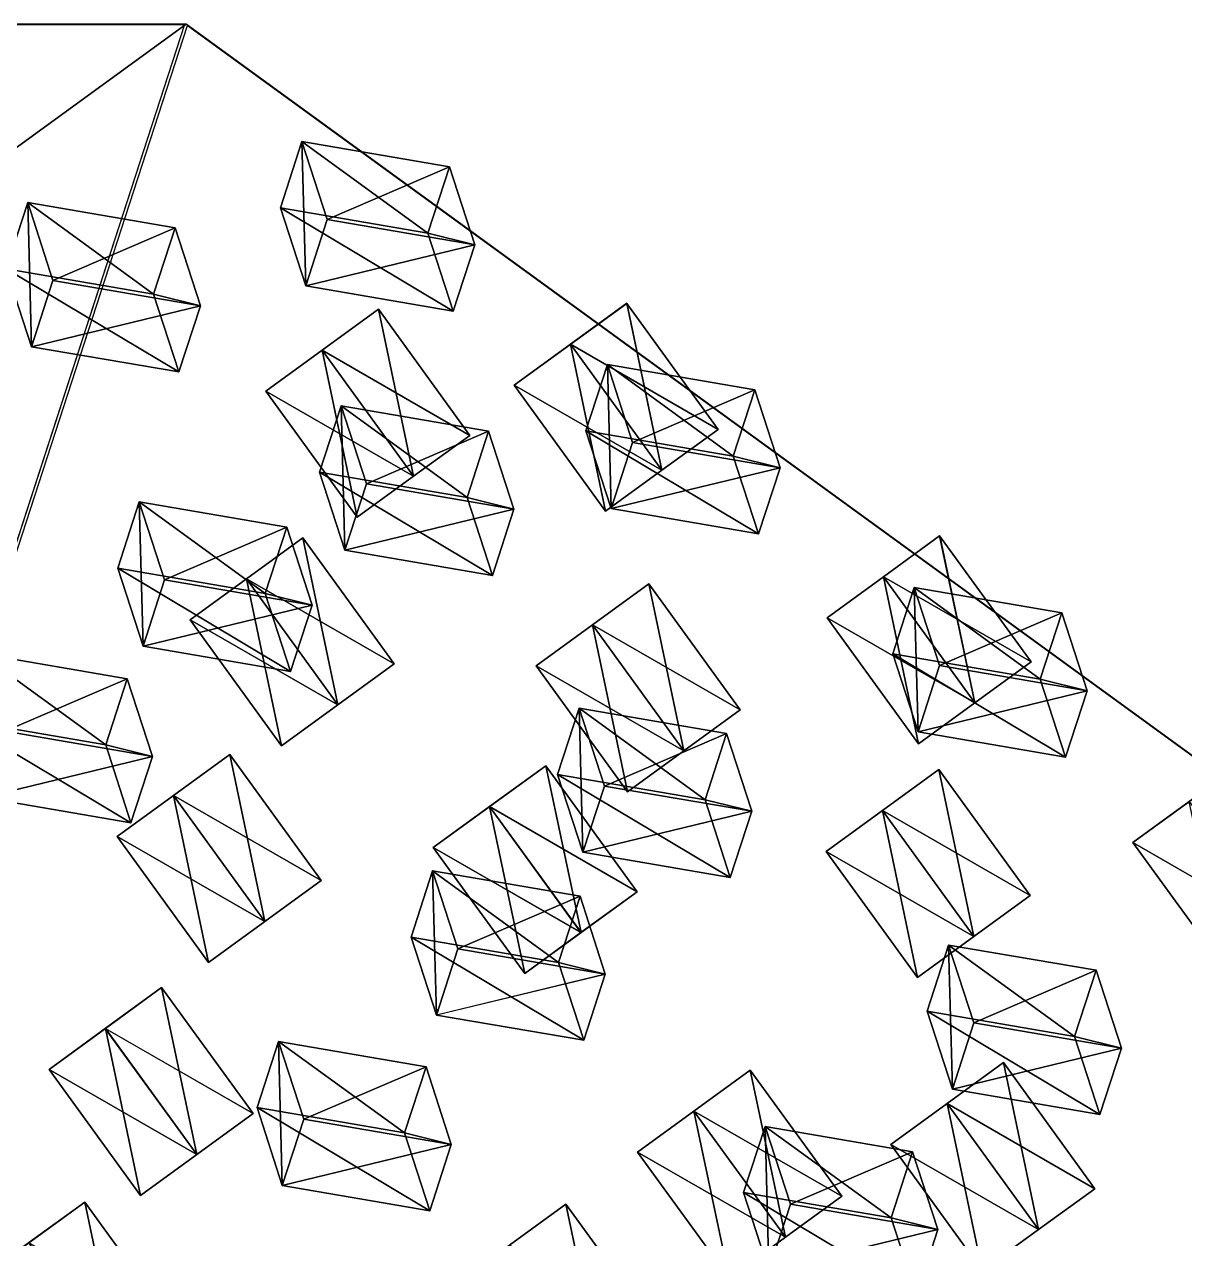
# Model space of a CAD drawing. Header units: metres. Extents: x -324 to 324, y -310 to 311.
# Drawn here: x 89.7 to 164.2, y 230 to 307.9 of the extents above; entities that cross this region are included whole.
import ezdxf

# ---------------------------------------------------------------- set-up
doc = ezdxf.new("R2010")
doc.units = ezdxf.units.M

msp = doc.modelspace()

# ---------------------------------------------------------------- linework, layer by layer
for p, q in [((-100.05551, 307.93835, -938.3003), (99.94634, 307.93277, -1061.9042)), ((100.055176, 307.93848, -1061.6997), (-99.94667, 307.9327, -938.0959)), ((99.94634, 307.93277, -1061.9042), (61.75283, 190.36641, -1261.8993)), ((61.935257, 190.3072, -1261.8992), (100.13973, 307.87, -1061.904)), ((261.85678, 190.37573, -938.09595), (100.055176, 307.93848, -1061.6997)), ((100.13973, 307.87, -1061.904), (261.94806, 190.31651, -938.3003))]:
    msp.add_line(p, q)
for points in [[(-100.05551, 307.93835, -938.3003), (99.94634, 307.93277, -1061.9042), (61.75283, 190.36641, -1261.8993), (61.75293, 190.36652, -1261.8992)], [(-61.753036, 190.3664, -738.10077), (100.055176, 307.93848, -1061.6997), (-99.94667, 307.9327, -938.0959), (-99.94657, 307.9328, -938.09576)], [(-61.753036, 190.3664, -738.10077), (261.85678, 190.37573, -938.09595), (100.055176, 307.93848, -1061.6997), (100.055275, 307.93857, -1061.6996)], [(261.94806, 190.31651, -938.3003), (61.935257, 190.3072, -1261.8992), (100.13973, 307.87, -1061.904), (100.13983, 307.8701, -1061.9039)], [(115.57925, 294.52594, -1037.9583), (106.10707, 296.1504, -1035.1945), (107.489, 300.40353, -1032.9581), (107.4891, 300.40363, -1032.958)], [(107.489, 300.40353, -1032.9581), (106.10707, 296.1504, -1035.1945), (107.73154, 291.15, -1026.6881), (107.731636, 291.1501, -1026.688)], [(107.73154, 291.15, -1026.6881), (109.11347, 295.40314, -1024.4519), (107.489, 300.40353, -1032.9581), (107.4891, 300.40363, -1032.958)], [(116.96118, 298.77908, -1035.722), (107.489, 300.40353, -1032.9581), (109.11347, 295.40314, -1024.4519), (109.11357, 295.40323, -1024.4518)], [(107.489, 300.40353, -1032.9581), (116.96118, 298.77908, -1035.722), (115.57925, 294.52594, -1037.9583), (115.579346, 294.52603, -1037.9581)], [(109.11347, 295.40314, -1024.4519), (118.58565, 293.7787, -1027.2157), (116.96118, 298.77908, -1035.722), (116.96128, 298.77917, -1035.7219)], [(115.57925, 294.52594, -1037.9583), (116.96118, 298.77908, -1035.722), (118.58565, 293.7787, -1027.2157), (118.58575, 293.77878, -1027.2156)], [(97.96305, 290.61667, -1019.6373), (88.490875, 292.24112, -1016.8735), (89.8728, 296.49426, -1014.63715), (89.8729, 296.49435, -1014.637)], [(89.8728, 296.49426, -1014.63715), (88.490875, 292.24112, -1016.8735), (90.11534, 287.24072, -1008.3671), (90.11544, 287.2408, -1008.367)], [(90.11534, 287.24072, -1008.3671), (91.49728, 291.49387, -1006.13086), (89.8728, 296.49426, -1014.63715), (89.8729, 296.49435, -1014.637)], [(99.344986, 294.8698, -1017.40106), (89.8728, 296.49426, -1014.63715), (91.49728, 291.49387, -1006.13086), (91.497375, 291.49396, -1006.13074)], [(89.8728, 296.49426, -1014.63715), (99.344986, 294.8698, -1017.40106), (97.96305, 290.61667, -1019.6373), (97.96315, 290.61676, -1019.6372)], [(117.20372, 289.52554, -1029.452), (107.73154, 291.15, -1026.6881), (106.10707, 296.1504, -1035.1945), (106.10717, 296.15048, -1035.1943)], [(106.10707, 296.1504, -1035.1945), (115.57925, 294.52594, -1037.9583), (117.20372, 289.52554, -1029.452), (117.20382, 289.52563, -1029.4519)], [(91.49728, 291.49387, -1006.13086), (100.96945, 289.86942, -1008.8947), (99.344986, 294.8698, -1017.40106), (99.345085, 294.8699, -1017.40094)], [(97.96305, 290.61667, -1019.6373), (99.344986, 294.8698, -1017.40106), (100.96945, 289.86942, -1008.8947), (100.96955, 289.8695, -1008.8946)], [(118.58565, 293.7787, -1027.2157), (109.11347, 295.40314, -1024.4519), (107.73154, 291.15, -1026.6881), (107.731636, 291.1501, -1026.688)], [(118.58565, 293.7787, -1027.2157), (117.20372, 289.52554, -1029.452), (115.57925, 294.52594, -1037.9583), (115.579346, 294.52603, -1037.9581)], [(107.73154, 291.15, -1026.6881), (117.20372, 289.52554, -1029.452), (118.58565, 293.7787, -1027.2157), (118.58575, 293.77878, -1027.2156)], [(99.587524, 285.61627, -1011.13104), (90.11534, 287.24072, -1008.3671), (88.490875, 292.24112, -1016.8735), (88.490974, 292.2412, -1016.87335)], [(88.490875, 292.24112, -1016.8735), (97.96305, 290.61667, -1019.6373), (99.587524, 285.61627, -1011.13104), (99.58762, 285.61636, -1011.1309)], [(100.96945, 289.86942, -1008.8947), (91.49728, 291.49387, -1006.13086), (90.11534, 287.24072, -1008.3671), (90.11544, 287.2408, -1008.367)], [(100.96945, 289.86942, -1008.8947), (99.587524, 285.61627, -1011.13104), (97.96305, 290.61667, -1019.6373), (97.96315, 290.61676, -1019.6372)], [(90.11534, 287.24072, -1008.3671), (99.587524, 285.61627, -1011.13104), (100.96945, 289.86942, -1008.8947), (100.96955, 289.8695, -1008.8946)], [(105.1657, 284.38202, -1089.2068), (108.78409, 287.01096, -1080.2627), (112.40203, 289.63953, -1082.499), (112.40213, 289.63962, -1082.4989)], [(112.40203, 289.63953, -1082.499), (108.783646, 287.01062, -1091.4431), (105.1657, 284.38202, -1089.2068), (105.1658, 284.3821, -1089.2067)], [(108.783646, 287.01062, -1091.4431), (112.40203, 289.63953, -1082.499), (118.279884, 281.54938, -1082.499), (118.27998, 281.54947, -1082.4989)], [(112.40203, 289.63953, -1082.499), (108.78409, 287.01096, -1080.2627), (114.66194, 278.92078, -1080.2627), (114.66204, 278.92087, -1080.2626)], [(114.66194, 278.92078, -1080.2627), (118.279884, 281.54938, -1082.499), (112.40203, 289.63953, -1082.499), (112.40213, 289.63962, -1082.4989)], [(121.11516, 284.7663, -1062.9515), (124.73354, 287.39523, -1054.0074), (128.35149, 290.0238, -1056.2438), (128.3516, 290.0239, -1056.2437)], [(128.35149, 290.0238, -1056.2438), (124.7331, 287.3949, -1065.1879), (121.11516, 284.7663, -1062.9515), (121.11526, 284.7664, -1062.9514)], [(124.7331, 287.3949, -1065.1879), (128.35149, 290.0238, -1056.2438), (134.22934, 281.93365, -1056.2438), (134.22945, 281.93375, -1056.2437)], [(128.35149, 290.0238, -1056.2438), (124.73354, 287.39523, -1054.0074), (130.6114, 279.30505, -1054.0074), (130.61151, 279.30515, -1054.0073)], [(130.6114, 279.30505, -1054.0074), (134.22934, 281.93365, -1056.2438), (128.35149, 290.0238, -1056.2438), (128.3516, 290.0239, -1056.2437)], [(108.78409, 287.01096, -1080.2627), (105.1657, 284.38202, -1089.2068), (111.04356, 276.29187, -1089.2068), (111.043655, 276.29196, -1089.2067)], [(105.1657, 284.38202, -1089.2068), (108.783646, 287.01062, -1091.4431), (114.6615, 278.92044, -1091.4431), (114.6616, 278.92053, -1091.443)], [(118.279884, 281.54938, -1082.499), (114.6615, 278.92044, -1091.4431), (108.783646, 287.01062, -1091.4431), (108.783745, 287.0107, -1091.443)], [(111.04356, 276.29187, -1089.2068), (114.66194, 278.92078, -1080.2627), (108.78409, 287.01096, -1080.2627), (108.78419, 287.01105, -1080.2626)], [(124.73354, 287.39523, -1054.0074), (121.11516, 284.7663, -1062.9515), (126.99301, 276.67615, -1062.9515), (126.99311, 276.67624, -1062.9514)], [(121.11516, 284.7663, -1062.9515), (124.7331, 287.3949, -1065.1879), (130.61096, 279.30472, -1065.1879), (130.61107, 279.3048, -1065.1877)], [(134.22934, 281.93365, -1056.2438), (130.61096, 279.30472, -1065.1879), (124.7331, 287.3949, -1065.1879), (124.7332, 287.395, -1065.1877)], [(126.99301, 276.67615, -1062.9515), (130.6114, 279.30505, -1054.0074), (124.73354, 287.39523, -1054.0074), (124.73364, 287.39532, -1054.0073)], [(135.19803, 280.21857, -1022.871), (125.72586, 281.84302, -1020.1071), (127.10779, 286.09616, -1017.8708), (127.10789, 286.09625, -1017.87067)], [(127.10779, 286.09616, -1017.8708), (125.72586, 281.84302, -1020.1071), (127.35033, 276.84262, -1011.60077), (127.350426, 276.8427, -1011.60065)], [(127.35033, 276.84262, -1011.60077), (128.73227, 281.09576, -1009.3645), (127.10779, 286.09616, -1017.8708), (127.10789, 286.09625, -1017.87067)], [(136.57997, 284.4717, -1020.6347), (127.10779, 286.09616, -1017.8708), (128.73227, 281.09576, -1009.3645), (128.73238, 281.09586, -1009.3644)], [(127.10779, 286.09616, -1017.8708), (136.57997, 284.4717, -1020.6347), (135.19803, 280.21857, -1022.871), (135.19814, 280.21866, -1022.87085)], [(130.61096, 279.30472, -1065.1879), (126.99301, 276.67615, -1062.9515), (121.11516, 284.7663, -1062.9515), (121.11526, 284.7664, -1062.9514)], [(114.6615, 278.92044, -1091.4431), (111.04356, 276.29187, -1089.2068), (105.1657, 284.38202, -1089.2068), (105.1658, 284.3821, -1089.2067)], [(128.73227, 281.09576, -1009.3645), (138.20444, 279.4713, -1012.12836), (136.57997, 284.4717, -1020.6347), (136.58008, 284.4718, -1020.6346)], [(135.19803, 280.21857, -1022.871), (136.57997, 284.4717, -1020.6347), (138.20444, 279.4713, -1012.12836), (138.20454, 279.4714, -1012.12823)], [(118.09733, 277.55835, -1007.244), (108.62515, 279.1828, -1004.48016), (110.00708, 283.43594, -1002.24384), (110.00718, 283.43604, -1002.2437)], [(110.00708, 283.43594, -1002.24384), (108.62515, 279.1828, -1004.48016), (110.24962, 274.1824, -995.9738), (110.24972, 274.1825, -995.9737)], [(110.24962, 274.1824, -995.9738), (111.63155, 278.43555, -993.73755), (110.00708, 283.43594, -1002.24384), (110.00718, 283.43604, -1002.2437)], [(119.47926, 281.8115, -1005.00775), (110.00708, 283.43594, -1002.24384), (111.63155, 278.43555, -993.73755), (111.63165, 278.43564, -993.7374)], [(110.00708, 283.43594, -1002.24384), (119.47926, 281.8115, -1005.00775), (118.09733, 277.55835, -1007.244), (118.09743, 277.55844, -1007.2439)], [(111.63155, 278.43555, -993.73755), (121.10373, 276.8111, -996.5014), (119.47926, 281.8115, -1005.00775), (119.47936, 281.81158, -1005.0076)], [(114.6615, 278.92044, -1091.4431), (118.279884, 281.54938, -1082.499), (114.66194, 278.92078, -1080.2627), (114.66204, 278.92087, -1080.2626)], [(118.09733, 277.55835, -1007.244), (119.47926, 281.8115, -1005.00775), (121.10373, 276.8111, -996.5014), (121.10383, 276.8112, -996.5013)], [(136.82251, 275.21817, -1014.3647), (127.35033, 276.84262, -1011.60077), (125.72586, 281.84302, -1020.1071), (125.72596, 281.8431, -1020.107)], [(125.72586, 281.84302, -1020.1071), (135.19803, 280.21857, -1022.871), (136.82251, 275.21817, -1014.3647), (136.82262, 275.21826, -1014.36456)], [(130.61096, 279.30472, -1065.1879), (134.22934, 281.93365, -1056.2438), (130.6114, 279.30505, -1054.0074), (130.61151, 279.30515, -1054.0073)], [(138.20444, 279.4713, -1012.12836), (128.73227, 281.09576, -1009.3645), (127.35033, 276.84262, -1011.60077), (127.350426, 276.8427, -1011.60065)], [(138.20444, 279.4713, -1012.12836), (136.82251, 275.21817, -1014.3647), (135.19803, 280.21857, -1022.871), (135.19814, 280.21866, -1022.87085)], [(119.7218, 272.55795, -998.73773), (110.24962, 274.1824, -995.9738), (108.62515, 279.1828, -1004.48016), (108.62525, 279.1829, -1004.48004)], [(108.62515, 279.1828, -1004.48016), (118.09733, 277.55835, -1007.244), (119.7218, 272.55795, -998.73773), (119.7219, 272.55804, -998.7376)], [(130.6114, 279.30505, -1054.0074), (126.99301, 276.67615, -1062.9515), (130.61096, 279.30472, -1065.1879), (130.61107, 279.3048, -1065.1877)], [(127.35033, 276.84262, -1011.60077), (136.82251, 275.21817, -1014.3647), (138.20444, 279.4713, -1012.12836), (138.20454, 279.4714, -1012.12823)], [(121.10373, 276.8111, -996.5014), (111.63155, 278.43555, -993.73755), (110.24962, 274.1824, -995.9738), (110.24972, 274.1825, -995.9737)], [(114.66194, 278.92078, -1080.2627), (111.04356, 276.29187, -1089.2068), (114.6615, 278.92044, -1091.4431), (114.6616, 278.92053, -1091.443)], [(105.129555, 271.39285, -987.50446), (95.65738, 273.0173, -984.7406), (97.03931, 277.27045, -982.5043), (97.039406, 277.27054, -982.50415)], [(97.03931, 277.27045, -982.5043), (95.65738, 273.0173, -984.7406), (97.281845, 268.0169, -976.23425), (97.281944, 268.017, -976.23413)], [(97.281845, 268.0169, -976.23425), (98.66378, 272.27005, -973.998), (97.03931, 277.27045, -982.5043), (97.039406, 277.27054, -982.50415)], [(106.51149, 275.646, -985.2682), (97.03931, 277.27045, -982.5043), (98.66378, 272.27005, -973.998), (98.66388, 272.27014, -973.99786)], [(97.03931, 277.27045, -982.5043), (106.51149, 275.646, -985.2682), (105.129555, 271.39285, -987.50446), (105.129654, 271.39294, -987.50433)], [(110.24962, 274.1824, -995.9738), (119.7218, 272.55795, -998.73773), (121.10373, 276.8111, -996.5014), (121.10383, 276.8112, -996.5013)], [(121.10373, 276.8111, -996.5014), (119.7218, 272.55795, -998.73773), (118.09733, 277.55835, -1007.244), (118.09743, 277.55844, -1007.2439)], [(98.66378, 272.27005, -973.998), (108.135956, 270.6456, -976.76184), (106.51149, 275.646, -985.2682), (106.51159, 275.6461, -985.26807)], [(105.129555, 271.39285, -987.50446), (106.51149, 275.646, -985.2682), (108.135956, 270.6456, -976.76184), (108.136055, 270.6457, -976.7617)], [(100.307205, 269.7121, -1114.3105), (103.92559, 272.34103, -1105.3665), (107.54353, 274.9696, -1107.6028), (107.54363, 274.9697, -1107.6027)], [(107.54353, 274.9696, -1107.6028), (103.92515, 272.3407, -1116.5469), (100.307205, 269.7121, -1114.3105), (100.307304, 269.7122, -1114.3104)], [(103.92515, 272.3407, -1116.5469), (107.54353, 274.9696, -1107.6028), (113.42139, 266.87946, -1107.6028), (113.421486, 266.87955, -1107.6027)], [(107.54353, 274.9696, -1107.6028), (103.92559, 272.34103, -1105.3665), (109.803444, 264.25085, -1105.3665), (109.80354, 264.25095, -1105.3663)], [(109.803444, 264.25085, -1105.3665), (113.42139, 266.87946, -1107.6028), (107.54353, 274.9696, -1107.6028), (107.54363, 274.9697, -1107.6027)], [(141.21715, 269.83417, -1047.9813), (144.83554, 272.4631, -1039.0372), (148.45349, 275.09167, -1041.2736), (148.4536, 275.09177, -1041.2734)], [(148.45349, 275.09167, -1041.2736), (144.8351, 272.46277, -1050.2177), (141.21715, 269.83417, -1047.9813), (141.21725, 269.83426, -1047.9812)], [(144.8351, 272.46277, -1050.2177), (148.45349, 275.09167, -1041.2736), (154.33134, 267.00153, -1041.2736), (154.33145, 267.00162, -1041.2734)], [(148.45349, 275.09167, -1041.2736), (144.83554, 272.4631, -1039.0372), (150.7134, 264.37292, -1039.0372), (150.7135, 264.37302, -1039.0371)], [(150.7134, 264.37292, -1039.0372), (154.33134, 267.00153, -1041.2736), (148.45349, 275.09167, -1041.2736), (148.4536, 275.09177, -1041.2734)], [(106.75403, 266.39246, -978.99817), (97.281845, 268.0169, -976.23425), (95.65738, 273.0173, -984.7406), (95.65748, 273.0174, -984.7405)], [(95.65738, 273.0173, -984.7406), (105.129555, 271.39285, -987.50446), (106.75403, 266.39246, -978.99817), (106.75413, 266.39255, -978.99805)], [(108.135956, 270.6456, -976.76184), (98.66378, 272.27005, -973.998), (97.281845, 268.0169, -976.23425), (97.281944, 268.017, -976.23413)], [(103.92559, 272.34103, -1105.3665), (100.307205, 269.7121, -1114.3105), (106.18506, 261.62195, -1114.3105), (106.18516, 261.62204, -1114.3104)], [(100.307205, 269.7121, -1114.3105), (103.92515, 272.3407, -1116.5469), (109.803, 264.25052, -1116.5469), (109.8031, 264.2506, -1116.5468)], [(113.42139, 266.87946, -1107.6028), (109.803, 264.25052, -1116.5469), (103.92515, 272.3407, -1116.5469), (103.92525, 272.3408, -1116.5468)], [(106.18506, 261.62195, -1114.3105), (109.803444, 264.25085, -1105.3665), (103.92559, 272.34103, -1105.3665), (103.92569, 272.34113, -1105.3663)], [(144.83554, 272.4631, -1039.0372), (141.21715, 269.83417, -1047.9813), (147.095, 261.74402, -1047.9813), (147.09511, 261.7441, -1047.9812)], [(141.21715, 269.83417, -1047.9813), (144.8351, 272.46277, -1050.2177), (150.71295, 264.3726, -1050.2177), (150.71306, 264.37268, -1050.2175)], [(154.33134, 267.00153, -1041.2736), (150.71295, 264.3726, -1050.2177), (144.8351, 272.46277, -1050.2177), (144.8352, 272.46286, -1050.2175)], [(147.095, 261.74402, -1047.9813), (150.7134, 264.37292, -1039.0372), (144.83554, 272.4631, -1039.0372), (144.83565, 272.4632, -1039.0371)], [(108.135956, 270.6456, -976.76184), (106.75403, 266.39246, -978.99817), (105.129555, 271.39285, -987.50446), (105.129654, 271.39294, -987.50433)], [(122.52595, 266.7577, -1081.8369), (126.14433, 269.38663, -1072.8928), (129.76228, 272.0152, -1075.1292), (129.76239, 272.0153, -1075.129)], [(129.76228, 272.0152, -1075.1292), (126.14389, 269.3863, -1084.0732), (122.52595, 266.7577, -1081.8369), (122.52605, 266.75778, -1081.8368)], [(126.14389, 269.3863, -1084.0732), (129.76228, 272.0152, -1075.1292), (135.64014, 263.92505, -1075.1292), (135.64024, 263.92514, -1075.129)], [(129.76228, 272.0152, -1075.1292), (126.14433, 269.38663, -1072.8928), (132.02219, 261.29645, -1072.8928), (132.0223, 261.29654, -1072.8927)], [(132.02219, 261.29645, -1072.8928), (135.64014, 263.92505, -1075.1292), (129.76228, 272.0152, -1075.1292), (129.76239, 272.0153, -1075.129)], [(154.91434, 265.89447, -1007.81213), (145.44217, 267.51892, -1005.0483), (146.8241, 271.77206, -1002.81195), (146.8242, 271.77216, -1002.8118)], [(146.8241, 271.77206, -1002.81195), (145.44217, 267.51892, -1005.0483), (147.06664, 262.51852, -996.54193), (147.06674, 262.51862, -996.5418)], [(147.06664, 262.51852, -996.54193), (148.44858, 266.77167, -994.30566), (146.8241, 271.77206, -1002.81195), (146.8242, 271.77216, -1002.8118)], [(156.29628, 270.1476, -1005.57587), (146.8241, 271.77206, -1002.81195), (148.44858, 266.77167, -994.30566), (148.44868, 266.77176, -994.30554)], [(146.8241, 271.77206, -1002.81195), (156.29628, 270.1476, -1005.57587), (154.91434, 265.89447, -1007.81213), (154.91444, 265.89456, -1007.812)], [(97.281845, 268.0169, -976.23425), (106.75403, 266.39246, -978.99817), (108.135956, 270.6456, -976.76184), (108.136055, 270.6457, -976.7617)], [(150.71295, 264.3726, -1050.2177), (147.095, 261.74402, -1047.9813), (141.21715, 269.83417, -1047.9813), (141.21725, 269.83426, -1047.9812)], [(148.44858, 266.77167, -994.30566), (157.92075, 265.14722, -997.0695), (156.29628, 270.1476, -1005.57587), (156.29639, 270.1477, -1005.57574)], [(154.91434, 265.89447, -1007.81213), (156.29628, 270.1476, -1005.57587), (157.92075, 265.14722, -997.0695), (157.92085, 265.1473, -997.0694)], [(109.803, 264.25052, -1116.5469), (106.18506, 261.62195, -1114.3105), (100.307205, 269.7121, -1114.3105), (100.307304, 269.7122, -1114.3104)], [(126.14433, 269.38663, -1072.8928), (122.52595, 266.7577, -1081.8369), (128.4038, 258.66754, -1081.8369), (128.4039, 258.66763, -1081.8368)], [(122.52595, 266.7577, -1081.8369), (126.14389, 269.3863, -1084.0732), (132.02174, 261.2961, -1084.0732), (132.02185, 261.2962, -1084.0731)], [(135.64014, 263.92505, -1075.1292), (132.02174, 261.2961, -1084.0732), (126.14389, 269.3863, -1084.0732), (126.14399, 269.38638, -1084.0731)], [(128.4038, 258.66754, -1081.8369), (132.02219, 261.29645, -1072.8928), (126.14433, 269.38663, -1072.8928), (126.14443, 269.38672, -1072.8927)], [(94.88284, 261.6724, -962.6853), (85.41067, 263.29684, -959.92145), (86.792595, 267.55, -957.6851), (86.792694, 267.55008, -957.685)], [(96.26477, 265.92554, -960.44904), (86.792595, 267.55, -957.6851), (88.41707, 262.5496, -949.17883), (88.41717, 262.54968, -949.1787)], [(86.792595, 267.55, -957.6851), (96.26477, 265.92554, -960.44904), (94.88284, 261.6724, -962.6853), (94.88294, 261.6725, -962.6852)], [(156.53882, 260.89407, -999.30585), (147.06664, 262.51852, -996.54193), (145.44217, 267.51892, -1005.0483), (145.44228, 267.519, -1005.04816)], [(145.44217, 267.51892, -1005.0483), (154.91434, 265.89447, -1007.81213), (156.53882, 260.89407, -999.30585), (156.53893, 260.89417, -999.3057)], [(109.803, 264.25052, -1116.5469), (113.42139, 266.87946, -1107.6028), (109.803444, 264.25085, -1105.3665), (109.80354, 264.25095, -1105.3663)], [(132.02174, 261.2961, -1084.0732), (128.4038, 258.66754, -1081.8369), (122.52595, 266.7577, -1081.8369), (122.52605, 266.75778, -1081.8368)], [(157.92075, 265.14722, -997.0695), (148.44858, 266.77167, -994.30566), (147.06664, 262.51852, -996.54193), (147.06674, 262.51862, -996.5418)], [(150.71295, 264.3726, -1050.2177), (154.33134, 267.00153, -1041.2736), (150.7134, 264.37292, -1039.0372), (150.7135, 264.37302, -1039.0371)], [(88.41707, 262.5496, -949.17883), (97.889244, 260.92514, -951.9427), (96.26477, 265.92554, -960.44904), (96.26487, 265.92563, -960.4489)], [(94.88284, 261.6724, -962.6853), (96.26477, 265.92554, -960.44904), (97.889244, 260.92514, -951.9427), (97.88934, 260.92523, -951.94257)], [(157.92075, 265.14722, -997.0695), (156.53882, 260.89407, -999.30585), (154.91434, 265.89447, -1007.81213), (154.91444, 265.89456, -1007.812)], [(147.06664, 262.51852, -996.54193), (156.53882, 260.89407, -999.30585), (157.92075, 265.14722, -997.0695), (157.92085, 265.1473, -997.0694)], [(150.7134, 264.37292, -1039.0372), (147.095, 261.74402, -1047.9813), (150.71295, 264.3726, -1050.2177), (150.71306, 264.37268, -1050.2175)], [(109.803444, 264.25085, -1105.3665), (106.18506, 261.62195, -1114.3105), (109.803, 264.25052, -1116.5469), (109.8031, 264.2506, -1116.5468)], [(133.38234, 258.15805, -979.79254), (123.91017, 259.7825, -977.0287), (125.2921, 264.03564, -974.79236), (125.2922, 264.03574, -974.79224)], [(125.2921, 264.03564, -974.79236), (123.91017, 259.7825, -977.0287), (125.53464, 254.7821, -968.52234), (125.53474, 254.78221, -968.5222)], [(125.53464, 254.7821, -968.52234), (126.91657, 259.03525, -966.2861), (125.2921, 264.03564, -974.79236), (125.2922, 264.03574, -974.79224)], [(134.76428, 262.4112, -977.5563), (125.2921, 264.03564, -974.79236), (126.91657, 259.03525, -966.2861), (126.91667, 259.03534, -966.28595)], [(125.2921, 264.03564, -974.79236), (134.76428, 262.4112, -977.5563), (133.38234, 258.15805, -979.79254), (133.38245, 258.15814, -979.7924)], [(132.02174, 261.2961, -1084.0732), (135.64014, 263.92505, -1075.1292), (132.02219, 261.29645, -1072.8928), (132.0223, 261.29654, -1072.8927)], [(96.50732, 256.672, -954.179), (87.03514, 258.29645, -951.4151), (85.41067, 263.29684, -959.92145), (85.41077, 263.29694, -959.9213)], [(85.41067, 263.29684, -959.92145), (94.88284, 261.6724, -962.6853), (96.50732, 256.672, -954.179), (96.507416, 256.6721, -954.1789)], [(97.889244, 260.92514, -951.9427), (88.41707, 262.5496, -949.17883), (87.03514, 258.29645, -951.4151), (87.03524, 258.29654, -951.415)], [(126.91657, 259.03525, -966.2861), (136.38875, 257.4108, -969.0499), (134.76428, 262.4112, -977.5563), (134.76439, 262.4113, -977.55615)], [(133.38234, 258.15805, -979.79254), (134.76428, 262.4112, -977.5563), (136.38875, 257.4108, -969.0499), (136.38885, 257.4109, -969.0498)], [(97.889244, 260.92514, -951.9427), (96.50732, 256.672, -954.179), (94.88284, 261.6724, -962.6853), (94.88294, 261.6725, -962.6852)], [(132.02219, 261.29645, -1072.8928), (128.4038, 258.66754, -1081.8369), (132.02174, 261.2961, -1084.0732), (132.02185, 261.2962, -1084.0731)], [(87.03514, 258.29645, -951.4151), (96.50732, 256.672, -954.179), (97.889244, 260.92514, -951.9427), (97.88934, 260.92523, -951.94257)], [(95.61187, 255.79727, -1138.2627), (99.230255, 258.42618, -1129.3186), (102.8482, 261.05478, -1131.5549), (102.8483, 261.05487, -1131.5548)], [(102.8482, 261.05478, -1131.5549), (99.22981, 258.42587, -1140.499), (95.61187, 255.79727, -1138.2627), (95.61197, 255.79738, -1138.2626)], [(99.22981, 258.42587, -1140.499), (102.8482, 261.05478, -1131.5549), (108.72605, 252.9646, -1131.5549), (108.72615, 252.9647, -1131.5548)], [(102.8482, 261.05478, -1131.5549), (99.230255, 258.42618, -1129.3186), (105.10811, 250.33601, -1129.3186), (105.10821, 250.33612, -1129.3185)], [(105.10811, 250.33601, -1129.3186), (108.72605, 252.9646, -1131.5549), (102.8482, 261.05478, -1131.5549), (102.8483, 261.05487, -1131.5548)], [(160.86972, 255.40309, -1033.1495), (164.48811, 258.032, -1024.2054), (168.10606, 260.66058, -1026.4418), (168.10617, 260.66068, -1026.4417)], [(168.10606, 260.66058, -1026.4418), (164.48767, 258.03168, -1035.3859), (160.86972, 255.40309, -1033.1495), (160.86983, 255.4032, -1033.1494)], [(115.91883, 255.08235, -1106.2496), (119.53722, 257.71127, -1097.3055), (123.15516, 260.33984, -1099.5419), (123.15526, 260.33994, -1099.5417)], [(123.15516, 260.33984, -1099.5419), (119.53677, 257.71094, -1108.486), (115.91883, 255.08235, -1106.2496), (115.91893, 255.08246, -1106.2495)], [(119.53677, 257.71094, -1108.486), (123.15516, 260.33984, -1099.5419), (129.03302, 252.24968, -1099.5419), (129.03313, 252.24979, -1099.5417)], [(123.15516, 260.33984, -1099.5419), (119.53722, 257.71127, -1097.3055), (125.41507, 249.6211, -1097.3055), (125.41517, 249.6212, -1097.3054)], [(125.41507, 249.6211, -1097.3055), (129.03302, 252.24968, -1099.5419), (123.15516, 260.33984, -1099.5419), (123.15526, 260.33994, -1099.5417)], [(135.00682, 253.15764, -971.28625), (125.53464, 254.7821, -968.52234), (123.91017, 259.7825, -977.0287), (123.91027, 259.7826, -977.02856)], [(123.91017, 259.7825, -977.0287), (133.38234, 258.15805, -979.79254), (135.00682, 253.15764, -971.28625), (135.00693, 253.15775, -971.28613)], [(141.15646, 254.8306, -1065.7152), (144.77486, 257.4595, -1056.7711), (148.3928, 260.0881, -1059.0074), (148.39291, 260.0882, -1059.0073)], [(148.3928, 260.0881, -1059.0074), (144.77441, 257.4592, -1067.9515), (141.15646, 254.8306, -1065.7152), (141.15657, 254.8307, -1065.7151)], [(144.77441, 257.4592, -1067.9515), (148.3928, 260.0881, -1059.0074), (154.27066, 251.99792, -1059.0074), (154.27077, 251.99803, -1059.0073)], [(148.3928, 260.0881, -1059.0074), (144.77486, 257.4595, -1056.7711), (150.65271, 249.36934, -1056.7711), (150.65282, 249.36945, -1056.771)], [(150.65271, 249.36934, -1056.7711), (154.27066, 251.99792, -1059.0074), (148.3928, 260.0881, -1059.0074), (148.39291, 260.0882, -1059.0073)], [(136.38875, 257.4108, -969.0499), (126.91657, 259.03525, -966.2861), (125.53464, 254.7821, -968.52234), (125.53474, 254.78221, -968.5222)], [(99.230255, 258.42618, -1129.3186), (95.61187, 255.79727, -1138.2627), (101.48972, 247.70709, -1138.2627), (101.48982, 247.7072, -1138.2626)], [(95.61187, 255.79727, -1138.2627), (99.22981, 258.42587, -1140.499), (105.107666, 250.3357, -1140.499), (105.107765, 250.3358, -1140.4989)], [(108.72605, 252.9646, -1131.5549), (105.107666, 250.3357, -1140.499), (99.22981, 258.42587, -1140.499), (99.22991, 258.42596, -1140.4989)], [(101.48972, 247.70709, -1138.2627), (105.10811, 250.33601, -1129.3186), (99.230255, 258.42618, -1129.3186), (99.230354, 258.42627, -1129.3185)], [(136.38875, 257.4108, -969.0499), (135.00682, 253.15764, -971.28625), (133.38234, 258.15805, -979.79254), (133.38245, 258.15814, -979.7924)], [(119.53722, 257.71127, -1097.3055), (115.91883, 255.08235, -1106.2496), (121.796684, 246.99217, -1106.2496), (121.79678, 246.99228, -1106.2495)], [(115.91883, 255.08235, -1106.2496), (119.53677, 257.71094, -1108.486), (125.41463, 249.62077, -1108.486), (125.41473, 249.62088, -1108.4858)], [(129.03302, 252.24968, -1099.5419), (125.41463, 249.62077, -1108.486), (119.53677, 257.71094, -1108.486), (119.53687, 257.71103, -1108.4858)], [(121.796684, 246.99217, -1106.2496), (125.41507, 249.6211, -1097.3055), (119.53722, 257.71127, -1097.3055), (119.537315, 257.71136, -1097.3054)], [(125.53464, 254.7821, -968.52234), (135.00682, 253.15764, -971.28625), (136.38875, 257.4108, -969.0499), (136.38885, 257.4109, -969.0498)], [(144.77486, 257.4595, -1056.7711), (141.15646, 254.8306, -1065.7152), (147.03432, 246.74042, -1065.7152), (147.03442, 246.74052, -1065.7151)], [(141.15646, 254.8306, -1065.7152), (144.77441, 257.4592, -1067.9515), (150.65227, 249.36902, -1067.9515), (150.65237, 249.36913, -1067.9514)], [(154.27066, 251.99792, -1059.0074), (150.65227, 249.36902, -1067.9515), (144.77441, 257.4592, -1067.9515), (144.77452, 257.4593, -1067.9514)], [(147.03432, 246.74042, -1065.7152), (150.65271, 249.36934, -1056.7711), (144.77486, 257.4595, -1056.7711), (144.77496, 257.4596, -1056.771)], [(164.48811, 258.032, -1024.2054), (160.86972, 255.40309, -1033.1495), (166.74757, 247.31291, -1033.1495), (166.74768, 247.31302, -1033.1494)], [(160.86972, 255.40309, -1033.1495), (164.48767, 258.03168, -1035.3859), (170.36552, 249.94151, -1035.3859), (170.36563, 249.94162, -1035.3857)], [(105.107666, 250.3357, -1140.499), (101.48972, 247.70709, -1138.2627), (95.61187, 255.79727, -1138.2627), (95.61197, 255.79738, -1138.2626)], [(125.41463, 249.62077, -1108.486), (121.796684, 246.99217, -1106.2496), (115.91883, 255.08235, -1106.2496), (115.91893, 255.08246, -1106.2495)], [(170.36552, 249.94151, -1035.3859), (166.74757, 247.31291, -1033.1495), (160.86972, 255.40309, -1033.1495), (160.86983, 255.4032, -1033.1494)], [(150.65227, 249.36902, -1067.9515), (147.03432, 246.74042, -1065.7152), (141.15646, 254.8306, -1065.7152), (141.15657, 254.8307, -1065.7151)], [(123.970566, 247.71078, -954.107), (114.49839, 249.33525, -951.34314), (115.88032, 253.58841, -949.1068), (115.88042, 253.58852, -949.1067)], [(115.88032, 253.58841, -949.1068), (114.49839, 249.33525, -951.34314), (116.12286, 244.33485, -942.8368), (116.12296, 244.33496, -942.8367)], [(116.12286, 244.33485, -942.8368), (117.50479, 248.58801, -940.6005), (115.88032, 253.58841, -949.1068), (115.88042, 253.58852, -949.1067)], [(125.35249, 251.96394, -951.8707), (115.88032, 253.58841, -949.1068), (117.50479, 248.58801, -940.6005), (117.50489, 248.58812, -940.6004)], [(115.88032, 253.58841, -949.1068), (125.35249, 251.96394, -951.8707), (123.970566, 247.71078, -954.107), (123.970665, 247.71089, -954.1069)], [(105.107666, 250.3357, -1140.499), (108.72605, 252.9646, -1131.5549), (105.10811, 250.33601, -1129.3186), (105.10821, 250.33612, -1129.3185)], [(117.50479, 248.58801, -940.6005), (126.97697, 246.96355, -943.3644), (125.35249, 251.96394, -951.8707), (125.35259, 251.96405, -951.8706)], [(123.970566, 247.71078, -954.107), (125.35249, 251.96394, -951.8707), (126.97697, 246.96355, -943.3644), (126.977066, 246.96365, -943.36426)], [(125.41463, 249.62077, -1108.486), (129.03302, 252.24968, -1099.5419), (125.41507, 249.6211, -1097.3055), (125.41517, 249.6212, -1097.3054)], [(150.65227, 249.36902, -1067.9515), (154.27066, 251.99792, -1059.0074), (150.65271, 249.36934, -1056.7711), (150.65282, 249.36945, -1056.771)], [(105.10811, 250.33601, -1129.3186), (101.48972, 247.70709, -1138.2627), (105.107666, 250.3357, -1140.499), (105.107765, 250.3358, -1140.4989)], [(125.41507, 249.6211, -1097.3055), (121.796684, 246.99217, -1106.2496), (125.41463, 249.62077, -1108.486), (125.41473, 249.62088, -1108.4858)], [(125.59504, 242.71039, -945.6007), (116.12286, 244.33485, -942.8368), (114.49839, 249.33525, -951.34314), (114.49849, 249.33536, -951.343)], [(114.49839, 249.33525, -951.34314), (123.970566, 247.71078, -954.107), (125.59504, 242.71039, -945.6007), (125.59514, 242.7105, -945.6006)], [(150.65271, 249.36934, -1056.7711), (147.03432, 246.74042, -1065.7152), (150.65227, 249.36902, -1067.9515), (150.65237, 249.36913, -1067.9514)], [(157.11691, 242.95027, -965.53613), (147.64474, 244.57474, -962.7723), (149.02667, 248.8279, -960.53595), (149.02678, 248.828, -960.5358)], [(149.02667, 248.8279, -960.53595), (147.64474, 244.57474, -962.7723), (149.26921, 239.57434, -954.2659), (149.26932, 239.57445, -954.2658)], [(149.26921, 239.57434, -954.2659), (150.65115, 243.8275, -952.02966), (149.02667, 248.8279, -960.53595), (149.02678, 248.828, -960.5358)], [(158.49886, 247.20343, -963.29987), (149.02667, 248.8279, -960.53595), (150.65115, 243.8275, -952.02966), (150.65126, 243.8276, -952.02954)], [(149.02667, 248.8279, -960.53595), (158.49886, 247.20343, -963.29987), (157.11691, 242.95027, -965.53613), (157.11702, 242.95038, -965.536)], [(126.97697, 246.96355, -943.3644), (117.50479, 248.58801, -940.6005), (116.12286, 244.33485, -942.8368), (116.12296, 244.33496, -942.8367)], [(126.97697, 246.96355, -943.3644), (125.59504, 242.71039, -945.6007), (123.970566, 247.71078, -954.107), (123.970665, 247.71089, -954.1069)], [(150.65115, 243.8275, -952.02966), (160.12332, 242.20303, -954.7935), (158.49886, 247.20343, -963.29987), (158.49896, 247.20354, -963.29974)], [(157.11691, 242.95027, -965.53613), (158.49886, 247.20343, -963.29987), (160.12332, 242.20303, -954.7935), (160.12343, 242.20314, -954.7934)], [(116.12286, 244.33485, -942.8368), (125.59504, 242.71039, -945.6007), (126.97697, 246.96355, -943.3644), (126.977066, 246.96365, -943.36426)], [(91.24244, 240.84604, -1162.9058), (94.860825, 243.47495, -1153.9617), (98.47877, 246.10355, -1156.198), (98.47887, 246.10365, -1156.1979)], [(98.47877, 246.10355, -1156.198), (94.86038, 243.47462, -1165.1421), (91.24244, 240.84604, -1162.9058), (91.24254, 240.84615, -1162.9056)], [(94.86038, 243.47462, -1165.1421), (98.47877, 246.10355, -1156.198), (104.35662, 238.01337, -1156.198), (104.35672, 238.01347, -1156.1979)], [(98.47877, 246.10355, -1156.198), (94.860825, 243.47495, -1153.9617), (100.73868, 235.38478, -1153.9617), (100.73878, 235.38489, -1153.9615)], [(100.73868, 235.38478, -1153.9617), (104.35662, 238.01337, -1156.198), (98.47877, 246.10355, -1156.198), (98.47887, 246.10365, -1156.1979)], [(158.7414, 237.94987, -957.02985), (149.26921, 239.57434, -954.2659), (147.64474, 244.57474, -962.7723), (147.64485, 244.57484, -962.77216)], [(147.64474, 244.57474, -962.7723), (157.11691, 242.95027, -965.53613), (158.7414, 237.94987, -957.02985), (158.7415, 237.94998, -957.0297)], [(94.860825, 243.47495, -1153.9617), (91.24244, 240.84604, -1162.9058), (97.12029, 232.75586, -1162.9058), (97.12039, 232.75597, -1162.9056)], [(91.24244, 240.84604, -1162.9058), (94.86038, 243.47462, -1165.1421), (100.738235, 235.38446, -1165.1421), (100.738335, 235.38457, -1165.142)], [(104.35662, 238.01337, -1156.198), (100.738235, 235.38446, -1165.1421), (94.86038, 243.47462, -1165.1421), (94.86048, 243.47473, -1165.142)], [(97.12029, 232.75586, -1162.9058), (100.73868, 235.38478, -1153.9617), (94.860825, 243.47495, -1153.9617), (94.86092, 243.47505, -1153.9615)], [(160.12332, 242.20303, -954.7935), (150.65115, 243.8275, -952.02966), (149.26921, 239.57434, -954.2659), (149.26932, 239.57445, -954.2658)], [(114.076645, 236.7626, -927.17084), (104.60447, 238.38707, -924.407), (105.9864, 242.64023, -922.17065), (105.986496, 242.64034, -922.17053)], [(105.9864, 242.64023, -922.17065), (104.60447, 238.38707, -924.407), (106.22894, 233.38667, -915.90063), (106.22904, 233.38678, -915.9005)], [(106.22894, 233.38667, -915.90063), (107.61087, 237.63983, -913.66437), (105.9864, 242.64023, -922.17065), (105.986496, 242.64034, -922.17053)], [(115.45857, 241.01576, -924.9346), (105.9864, 242.64023, -922.17065), (107.61087, 237.63983, -913.66437), (107.61097, 237.63994, -913.66425)], [(105.9864, 242.64023, -922.17065), (115.45857, 241.01576, -924.9346), (114.076645, 236.7626, -927.17084), (114.076744, 236.76271, -927.1707)], [(160.12332, 242.20303, -954.7935), (158.7414, 237.94987, -957.02985), (157.11691, 242.95027, -965.53613), (157.11702, 242.95038, -965.536)], [(149.26921, 239.57434, -954.2659), (158.7414, 237.94987, -957.02985), (160.12332, 242.20303, -954.7935), (160.12343, 242.20314, -954.7934)], [(107.61087, 237.63983, -913.66437), (117.083046, 236.01537, -916.4282), (115.45857, 241.01576, -924.9346), (115.45867, 241.01587, -924.93445)], [(114.076645, 236.7626, -927.17084), (115.45857, 241.01576, -924.9346), (117.083046, 236.01537, -916.4282), (117.083145, 236.01547, -916.4281)], [(145.31541, 236.01772, -1081.0999), (148.9338, 238.64662, -1072.1558), (152.55176, 241.27522, -1074.3921), (152.55186, 241.27533, -1074.392)], [(152.55176, 241.27522, -1074.3921), (148.93336, 238.6463, -1083.3362), (145.31541, 236.01772, -1081.0999), (145.31552, 236.01782, -1081.0997)], [(148.93336, 238.6463, -1083.3362), (152.55176, 241.27522, -1074.3921), (158.42961, 233.18504, -1074.3921), (158.42972, 233.18515, -1074.392)], [(152.55176, 241.27522, -1074.3921), (148.9338, 238.64662, -1072.1558), (154.81166, 230.55646, -1072.1558), (154.81177, 230.55656, -1072.1556)], [(154.81166, 230.55646, -1072.1558), (158.42961, 233.18504, -1074.3921), (152.55176, 241.27522, -1074.3921), (152.55186, 241.27533, -1074.392)], [(100.738235, 235.38446, -1165.1421), (97.12029, 232.75586, -1162.9058), (91.24244, 240.84604, -1162.9058), (91.24254, 240.84615, -1162.9056)], [(129.04453, 235.52725, -1108), (132.66292, 238.15616, -1099.0559), (136.28087, 240.78476, -1101.2922), (136.28098, 240.78487, -1101.2921)], [(136.28087, 240.78476, -1101.2922), (132.66248, 238.15584, -1110.2363), (129.04453, 235.52725, -1108), (129.04463, 235.52736, -1107.9999)], [(132.66248, 238.15584, -1110.2363), (136.28087, 240.78476, -1101.2922), (142.15872, 232.69458, -1101.2922), (142.15883, 232.69469, -1101.2921)], [(136.28087, 240.78476, -1101.2922), (132.66292, 238.15616, -1099.0559), (138.54077, 230.066, -1099.0559), (138.54088, 230.0661, -1099.0558)], [(138.54077, 230.066, -1099.0559), (142.15872, 232.69458, -1101.2922), (136.28087, 240.78476, -1101.2922), (136.28098, 240.78487, -1101.2921)], [(148.9338, 238.64662, -1072.1558), (145.31541, 236.01772, -1081.0999), (151.19327, 227.92754, -1081.0999), (151.19337, 227.92764, -1081.0997)], [(145.31541, 236.01772, -1081.0999), (148.93336, 238.6463, -1083.3362), (154.81122, 230.55614, -1083.3362), (154.81133, 230.55624, -1083.336)], [(158.42961, 233.18504, -1074.3921), (154.81122, 230.55614, -1083.3362), (148.93336, 238.6463, -1083.3362), (148.93347, 238.64641, -1083.336)], [(151.19327, 227.92754, -1081.0999), (154.81166, 230.55646, -1072.1558), (148.9338, 238.64662, -1072.1558), (148.93391, 238.64673, -1072.1556)], [(100.738235, 235.38446, -1165.1421), (104.35662, 238.01337, -1156.198), (100.73868, 235.38478, -1153.9617), (100.73878, 235.38489, -1153.9615)], [(115.70112, 231.7622, -918.66455), (106.22894, 233.38667, -915.90063), (104.60447, 238.38707, -924.407), (104.60457, 238.38718, -924.40686)], [(104.60447, 238.38707, -924.407), (114.076645, 236.7626, -927.17084), (115.70112, 231.7622, -918.66455), (115.70122, 231.76231, -918.6644)], [(132.66292, 238.15616, -1099.0559), (129.04453, 235.52725, -1108), (134.92238, 227.43707, -1108), (134.92249, 227.43718, -1107.9999)], [(129.04453, 235.52725, -1108), (132.66248, 238.15584, -1110.2363), (138.54033, 230.06567, -1110.2363), (138.54044, 230.06578, -1110.2362)], [(142.15872, 232.69458, -1101.2922), (138.54033, 230.06567, -1110.2363), (132.66248, 238.15584, -1110.2363), (132.66258, 238.15594, -1110.2362)], [(134.92238, 227.43707, -1108), (138.54077, 230.066, -1099.0559), (132.66292, 238.15616, -1099.0559), (132.66302, 238.15627, -1099.0558)], [(117.083046, 236.01537, -916.4282), (107.61087, 237.63983, -913.66437), (106.22894, 233.38667, -915.90063), (106.22904, 233.38678, -915.9005)], [(145.33041, 231.30534, -936.1053), (135.85825, 232.92981, -933.34143), (137.24017, 237.18297, -931.1051), (137.24028, 237.18307, -931.105)], [(137.24017, 237.18297, -931.1051), (135.85825, 232.92981, -933.34143), (137.48271, 227.92941, -924.8351), (137.48282, 227.92952, -924.83496)], [(137.48271, 227.92941, -924.8351), (138.86465, 232.18257, -922.5988), (137.24017, 237.18297, -931.1051), (137.24028, 237.18307, -931.105)], [(146.71236, 235.5585, -933.869), (137.24017, 237.18297, -931.1051), (138.86465, 232.18257, -922.5988), (138.86476, 232.18268, -922.5987)], [(137.24017, 237.18297, -931.1051), (146.71236, 235.5585, -933.869), (145.33041, 231.30534, -936.1053), (145.33052, 231.30545, -936.10516)], [(117.083046, 236.01537, -916.4282), (115.70112, 231.7622, -918.66455), (114.076645, 236.7626, -927.17084), (114.076744, 236.76271, -927.1707)], [(106.22894, 233.38667, -915.90063), (115.70112, 231.7622, -918.66455), (117.083046, 236.01537, -916.4282), (117.083145, 236.01547, -916.4281)], [(138.54033, 230.06567, -1110.2363), (134.92238, 227.43707, -1108), (129.04453, 235.52725, -1108), (129.04463, 235.52736, -1107.9999)], [(138.86465, 232.18257, -922.5988), (148.33682, 230.5581, -925.3627), (146.71236, 235.5585, -933.869), (146.71246, 235.55861, -933.8689)], [(154.81122, 230.55614, -1083.3362), (151.19327, 227.92754, -1081.0999), (145.31541, 236.01772, -1081.0999), (145.31552, 236.01782, -1081.0997)], [(145.33041, 231.30534, -936.1053), (146.71236, 235.5585, -933.869), (148.33682, 230.5581, -925.3627), (148.33693, 230.55821, -925.36255)], [(100.73868, 235.38478, -1153.9617), (97.12029, 232.75586, -1162.9058), (100.738235, 235.38446, -1165.1421), (100.738335, 235.38457, -1165.142)], [(154.81122, 230.55614, -1083.3362), (158.42961, 233.18504, -1074.3921), (154.81166, 230.55646, -1072.1558), (154.81177, 230.55656, -1072.1556)], [(146.9549, 226.30495, -927.599), (137.48271, 227.92941, -924.8351), (135.85825, 232.92981, -933.34143), (135.85835, 232.92992, -933.3413)], [(135.85825, 232.92981, -933.34143), (145.33041, 231.30534, -936.1053), (146.9549, 226.30495, -927.599), (146.955, 226.30505, -927.5989)], [(138.54033, 230.06567, -1110.2363), (142.15872, 232.69458, -1101.2922), (138.54077, 230.066, -1099.0559), (138.54088, 230.0661, -1099.0558)], [(86.30258, 227.07182, -1187.0883), (89.92097, 229.70073, -1178.1442), (93.53891, 232.32933, -1180.3805), (93.53901, 232.32944, -1180.3804)], [(93.53891, 232.32933, -1180.3805), (89.920525, 229.70041, -1189.3246), (86.30258, 227.07182, -1187.0883), (86.30268, 227.07193, -1187.0881)], [(89.920525, 229.70041, -1189.3246), (93.53891, 232.32933, -1180.3805), (99.41676, 224.23915, -1180.3805), (99.41686, 224.23926, -1180.3804)], [(93.53891, 232.32933, -1180.3805), (89.92097, 229.70073, -1178.1442), (95.79882, 221.61057, -1178.1442), (95.79892, 221.61067, -1178.144)], [(95.79882, 221.61057, -1178.1442), (99.41676, 224.23915, -1180.3805), (93.53891, 232.32933, -1180.3805), (93.53901, 232.32944, -1180.3804)], [(117.2115, 226.93005, -1137.2493), (120.82989, 229.55896, -1128.3052), (124.44783, 232.18756, -1130.5415), (124.44793, 232.18767, -1130.5414)], [(124.44783, 232.18756, -1130.5415), (120.829445, 229.55864, -1139.4856), (117.2115, 226.93005, -1137.2493), (117.2116, 226.93016, -1137.2491)], [(120.829445, 229.55864, -1139.4856), (124.44783, 232.18756, -1130.5415), (130.32568, 224.09738, -1130.5415), (130.32579, 224.09749, -1130.5414)], [(124.44783, 232.18756, -1130.5415), (120.82989, 229.55896, -1128.3052), (126.70774, 221.4688, -1128.3052), (126.70784, 221.4689, -1128.305)], [(126.70774, 221.4688, -1128.3052), (130.32568, 224.09738, -1130.5415), (124.44783, 232.18756, -1130.5415), (124.44793, 232.18767, -1130.5414)], [(148.33682, 230.5581, -925.3627), (138.86465, 232.18257, -922.5988), (137.48271, 227.92941, -924.8351), (137.48282, 227.92952, -924.83496)], [(148.33682, 230.5581, -925.3627), (146.9549, 226.30495, -927.599), (145.33041, 231.30534, -936.1053), (145.33052, 231.30545, -936.10516)], [(138.54077, 230.066, -1099.0559), (134.92238, 227.43707, -1108), (138.54033, 230.06567, -1110.2363), (138.54044, 230.06578, -1110.2362)], [(137.48271, 227.92941, -924.8351), (146.9549, 226.30495, -927.599), (148.33682, 230.5581, -925.3627), (148.33693, 230.55821, -925.36255)], [(154.81166, 230.55646, -1072.1558), (151.19327, 227.92754, -1081.0999), (154.81122, 230.55614, -1083.3362), (154.81133, 230.55624, -1083.336)]]:
    msp.add_3dface(points)

doc.saveas('drawing.dxf')
